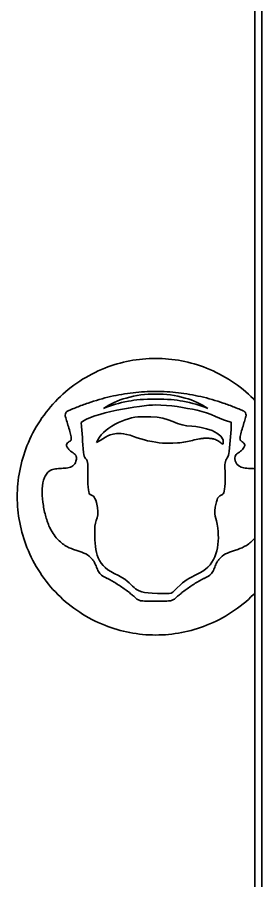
# Model space of a CAD drawing. Header units: millimetres. Extents: x 32496 to 166256, y 3504 to 23939.
# Drawn here: x 74859 to 74965, y 12838.6 to 13213.2 of the extents above; entities that cross this region are included whole.
import ezdxf

# ---------------------------------------------------------------- set-up
doc = ezdxf.new("R2010")
doc.units = ezdxf.units.MM
doc.layers.get('0').update_dxf_attribs({"lineweight": 35})

# ---------------------------------------------------------------- blocks, each defined once
blk = doc.blocks.new('8-1250')
at = {"linetype": 'Continuous'}
for p, q in [((1915.87, -32157.29), (1915.87, -34666.29)), ((1918.87, -32157.29), (1918.87, -34666.29)), ((1870.77, -33931.61), (1866.37, -33931.61))]:
    blk.add_line(p, q, dxfattribs=at)
for points, knots in [([(1915.9, -33924.47), (1915.7, -33924.27), (1909.77, -33918.25), (1896.12, -33909.28), (1872.87, -33904.85), (1849.63, -33909.28), (1829.25, -33922.67), (1815.87, -33943.04), (1812.87, -33958.75), (1812.87, -33966.29)], [0, 0, 0, 0, 0.005996, 0.178311, 0.337352, 0.496384, 0.668684, 0.840992, 1, 1, 1, 1]), ([(1838.32, -33950.88), (1838.4, -33950.6), (1838.51, -33950.08), (1838.57, -33949.19), (1838.32, -33948.29), (1837.56, -33947.57), (1836.63, -33947), (1835.9, -33946.47), (1835.38, -33945.96), (1834.95, -33945.5), (1834.52, -33944.93), (1834.24, -33944.3), (1834.2, -33943.59), (1834.66, -33942.9), (1835.34, -33942.45), (1835.95, -33942.04), (1836.2, -33941.73), (1836.32, -33941.37), (1836.31, -33940.65), (1836.15, -33939.71), (1835.57, -33937.28), (1834.61, -33934.5), (1833.93, -33932.19), (1833.75, -33931.5), (1833.68, -33931.11), (1833.64, -33930.64), (1833.81, -33929.95), (1834.41, -33929.27), (1835.11, -33928.95), (1836.67, -33928.27), (1839.43, -33927.13), (1845.12, -33925.01), (1853.22, -33922.69), (1862.96, -33921), (1872.99, -33920.41), (1882.73, -33921), (1892.58, -33922.7), (1900.65, -33925.02), (1906.34, -33927.14), (1909.11, -33928.29), (1910.54, -33928.9), (1910.99, -33929.11), (1911.09, -33929.17)], [0, 0, 0, 0, 0.008176, 0.014545, 0.024461, 0.033499, 0.043328, 0.054414, 0.058301, 0.063442, 0.071678, 0.077739, 0.082444, 0.090881, 0.099747, 0.106924, 0.108489, 0.110844, 0.117602, 0.127274, 0.138992, 0.189377, 0.200767, 0.208767, 0.209905, 0.212248, 0.222212, 0.2296, 0.237387, 0.250309, 0.275962, 0.326542, 0.425367, 0.521789, 0.61585, 0.711877, 0.807904, 0.906838, 0.957474, 0.983151, 0.996088, 1, 1, 1, 1]), ([(1872.87, -33921.81), (1868.46, -33921.59), (1860.78, -33922.75), (1853.13, -33925.94), (1850.25, -33927.97)], [0, 0, 0, 0, 0.546946, 1, 1, 1, 1]), ([(1895.5, -33927.97), (1892.62, -33925.94), (1884.96, -33922.75), (1877.28, -33921.59), (1872.87, -33921.81)], [0, 0, 0, 0, 0.453054, 1, 1, 1, 1]), ([(1850.25, -33927.97), (1853.95, -33926.57), (1858.8, -33924.91), (1867.71, -33923.89), (1872.87, -33923.98)], [0, 0, 0, 0, 0.592388, 1, 1, 1, 1]), ([(1872.87, -33923.98), (1878.04, -33923.89), (1886.94, -33924.91), (1891.79, -33926.57), (1895.5, -33927.97)], [0, 0, 0, 0, 0.407612, 1, 1, 1, 1]), ([(1911.09, -33929.17), (1911.19, -33929.22), (1911.47, -33929.4), (1911.96, -33929.99), (1912.12, -33930.67), (1912.07, -33931.19), (1911.95, -33931.69), (1911.73, -33932.52), (1911.02, -33934.83), (1910.05, -33937.69), (1909.54, -33940.02), (1909.43, -33940.88), (1909.45, -33941.54), (1909.62, -33941.83), (1909.88, -33942.11), (1910.49, -33942.5), (1911.18, -33942.98), (1911.58, -33943.7), (1911.47, -33944.43), (1911.14, -33945.07), (1910.68, -33945.65), (1910.25, -33946.09), (1909.74, -33946.57), (1909.04, -33947.05), (1908.13, -33947.62), (1907.4, -33948.35), (1907.18, -33949.27), (1907.24, -33950.01), (1907.34, -33950.55), (1907.87, -33952.68), (1910.24, -33953.81), (1913.58, -33954.02), (1915.17, -33954.08), (1915.87, -33954.16)], [0, 0, 0, 0, 0.011671, 0.033986, 0.06368, 0.070649, 0.078716, 0.108529, 0.144303, 0.290864, 0.324202, 0.350955, 0.368682, 0.37387, 0.378814, 0.401067, 0.427502, 0.452984, 0.467668, 0.486904, 0.513033, 0.528982, 0.537766, 0.570487, 0.599566, 0.626519, 0.65656, 0.676077, 0.687559, 0.702166, 0.855629, 0.936523, 1, 1, 1, 1]), ([(1902.19, -33943.55), (1901.84, -33943.49), (1901.27, -33943.1), (1900.25, -33942.13), (1898.76, -33941.36), (1896.93, -33940.98), (1895.18, -33940.87), (1893.39, -33940.96), (1891.36, -33941.25), (1888.91, -33941.83), (1885.9, -33942.59), (1883.63, -33942.91), (1882.39, -33942.97)], [0, 0, 0, 0, 0.136538, 0.273076, 0.409613, 0.477882, 0.546151, 0.602882, 0.659613, 0.773076, 0.886538, 1, 1, 1, 1]), ([(1872.87, -34011.61), (1871.47, -34011.57), (1869.62, -34011.58), (1867.47, -34011.54), (1866.16, -34011.44), (1865.25, -34011.1), (1864.37, -34010.37), (1863.57, -34009.65), (1862.47, -34008.69), (1860.97, -34007.51), (1858.52, -34005.7), (1855.87, -34003.91), (1853.48, -34002.52), (1852.28, -34001.91), (1851.6, -34001.59), (1850.47, -34001.11), (1848.94, -34000.18), (1847.74, -33998.3), (1847.01, -33996.22), (1846.25, -33994.55), (1845.19, -33993.12), (1843.6, -33991.55), (1841.44, -33990.54), (1839.09, -33989.77), (1836.55, -33988.96), (1833.18, -33987.49), (1830.09, -33984.7), (1828.21, -33981.95), (1827.22, -33980.16), (1826.46, -33978.6), (1825.76, -33976.72), (1824.76, -33973.37), (1823.84, -33968.69), (1823.5, -33963.17), (1824.17, -33958.7), (1825.54, -33956.28), (1826.41, -33955.4), (1826.89, -33955.03), (1827.76, -33954.49), (1829.55, -33954.12), (1832.04, -33954.02), (1835.67, -33953.78), (1837.82, -33952.7), (1838.32, -33950.88)], [0, 0, 0, 0, 0.04303, 0.056782, 0.066696, 0.082315, 0.0904, 0.100996, 0.115402, 0.1349, 0.159393, 0.208526, 0.232675, 0.244095, 0.249579, 0.255459, 0.281839, 0.303165, 0.324171, 0.348006, 0.361374, 0.377952, 0.415929, 0.434762, 0.45443, 0.497892, 0.550156, 0.582457, 0.600823, 0.613142, 0.63598, 0.662561, 0.721332, 0.780271, 0.831196, 0.852931, 0.863275, 0.868388, 0.871153, 0.893969, 0.92083, 0.947692, 1, 1, 1, 1]), ([(1812.87, -33966.29), (1812.87, -33973.82), (1815.87, -33989.53), (1829.25, -34009.91), (1849.63, -34023.29), (1872.87, -34027.73), (1896.12, -34023.29), (1909.77, -34014.33), (1915.7, -34008.31), (1915.9, -34008.11)], [0, 0, 0, 0, 0.15905, 0.331344, 0.503645, 0.662673, 0.821695, 0.99399, 1, 1, 1, 1]), ([(1915.87, -33984.2), (1914.82, -33985.46), (1912.53, -33987.51), (1909.21, -33988.96), (1906.67, -33989.77), (1904.31, -33990.54), (1902.16, -33991.55), (1900.56, -33993.12), (1899.5, -33994.55), (1898.74, -33996.21), (1898.01, -33998.29), (1896.81, -34000.18), (1895.28, -34001.11), (1894.15, -34001.59), (1893.47, -34001.91), (1892.27, -34002.52), (1889.88, -34003.91), (1887.23, -34005.7), (1884.78, -34007.51), (1883.28, -34008.69), (1882.18, -34009.65), (1881.38, -34010.37), (1880.49, -34011.1), (1879.58, -34011.44), (1878.28, -34011.54), (1876.12, -34011.59), (1874.27, -34011.57), (1872.87, -34011.61)], [0, 0, 0, 0, 0.092752, 0.171833, 0.207615, 0.241881, 0.311021, 0.341253, 0.365608, 0.409007, 0.44725, 0.486066, 0.534063, 0.544808, 0.554801, 0.575621, 0.619652, 0.709248, 0.753881, 0.78946, 0.815747, 0.835089, 0.849839, 0.878334, 0.896418, 0.921501, 1, 1, 1, 1])]:
    blk.add_open_spline(points, degree=3, knots=knots, dxfattribs=at)
for points in [[(1872.85, -33926.45), (1866.7, -33926.45), (1844.78, -33930.11), (1840.56, -33934.15)], [(1890.92, -33928.77), (1885.5, -33927.71), (1879.03, -33926.45), (1872.85, -33926.45)], [(1905.64, -33933.94), (1901.43, -33933.02), (1896.42, -33929.84), (1890.92, -33928.77)], [(1847.26, -33942.71), (1849.46, -33936.58), (1860.11, -33931.61), (1866.37, -33931.61)], [(1870.77, -33931.61), (1878.74, -33931.61), (1882.38, -33935.78), (1888.59, -33935.74)], [(1840.56, -33934.15), (1840.85, -33938.48), (1841.33, -33942.68), (1841.59, -33947.08)], [(1888.59, -33935.74), (1892.54, -33935.72), (1903.38, -33938.08), (1902.19, -33943.55)], [(1904.73, -33946.7), (1905.11, -33942.48), (1905.72, -33938.15), (1905.64, -33933.94)], [(1857.85, -33938.83), (1852.06, -33938.88), (1851.85, -33940.44), (1847.26, -33942.71)], [(1869.4, -33942), (1865.86, -33941.33), (1860.56, -33938.81), (1857.85, -33938.83)], [(1882.39, -33942.97), (1876.46, -33943.27), (1875.13, -33943.1), (1869.4, -33942)], [(1841.59, -33947.08), (1841.75, -33949.69), (1843.28, -33949.8), (1843.46, -33952.17)], [(1903, -33951.68), (1903.23, -33949.84), (1904.5, -33949.25), (1904.73, -33946.7)], [(1843.46, -33952.17), (1843.6, -33954.01), (1843.37, -33956.87), (1843.41, -33958.93)], [(1903.04, -33958.69), (1903.06, -33956.83), (1902.81, -33953.24), (1903, -33951.68)], [(1843.41, -33958.93), (1843.63, -33969.73), (1845.43, -33962.44), (1847.21, -33968.82)], [(1899.22, -33968.55), (1900.55, -33963), (1902.94, -33969.25), (1903.04, -33958.69)], [(1847.21, -33968.82), (1849.02, -33975.26), (1846.4, -33975.96), (1846.44, -33980.6)], [(1899.87, -33979.94), (1899.31, -33974.35), (1897.56, -33975.51), (1899.22, -33968.55)], [(1846.44, -33980.6), (1846.52, -33988.73), (1846.47, -33995.69), (1854.94, -33999.54)], [(1892.03, -33999.3), (1899.42, -33995.67), (1900.63, -33987.41), (1899.87, -33979.94)], [(1854.94, -33999.54), (1865.54, -34004.36), (1860.92, -34008.15), (1873.61, -34008.23)], [(1883.59, -34004.54), (1886.06, -34002.23), (1889.03, -34000.78), (1892.03, -33999.3)], [(1873.61, -34008.23), (1881.02, -34008.27), (1878.85, -34008.99), (1883.59, -34004.54)]]:
    blk.add_open_spline(points, degree=3, dxfattribs=at)

msp = doc.modelspace()

# ---------------------------------------------------------------- block references
at = {"color": 6}
msp.add_blockref('8-1250', (73046.131, 46971.457), dxfattribs=at)

doc.saveas('drawing.dxf')
